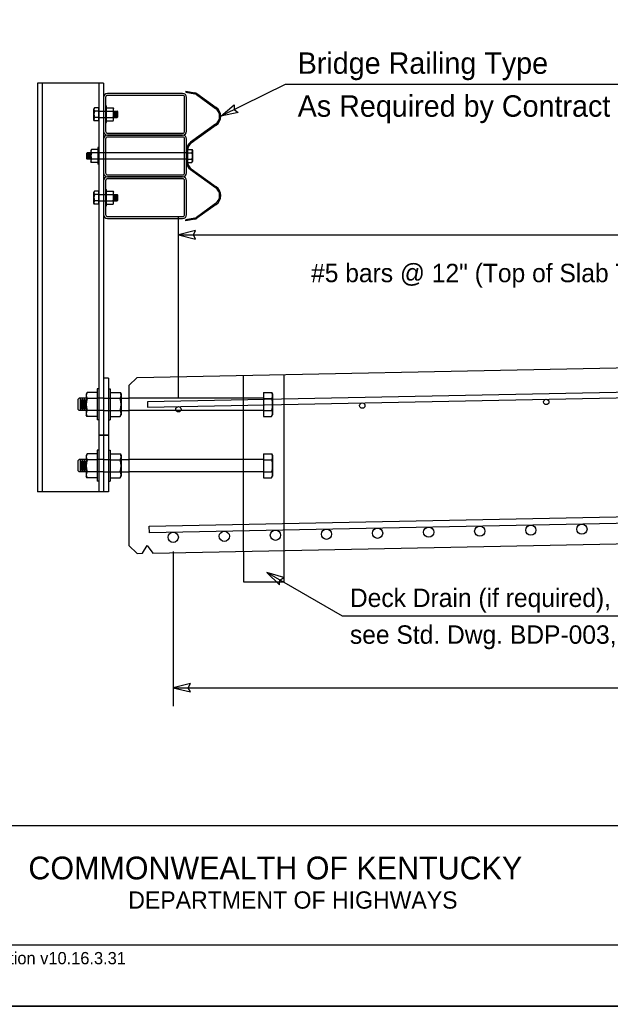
# Model space of a CAD drawing. Extents: x 0 to 36, y 0 to 22.
# Drawn here: x 3.51 to 8.33, y 0 to 8.05 of the extents above; entities that cross this region are included whole.
import ezdxf

# ---------------------------------------------------------------- set-up
doc = ezdxf.new("R2010")
doc.units = 0
for name, color, linetype in [('01-Slab', 7, 'Continuous'), ('03-Dimensions', 7, 'Continuous'), ('04-Hidden', 7, 'Continuous'), ('40-Pattern Areas', 7, 'Continuous'), ('41-Bearing Pads', 7, 'Continuous'), ('Level 2', 7, 'Continuous'), ('S_PL_Dimens_PR', 7, 'Continuous'), ('S_PL_Hidden_PR', 7, 'Continuous'), ('S_PL_Rebars_PR', 7, 'Continuous'), ('S_PL_SlabLn_PR', 7, 'Continuous'), ('SB_PL_BORDER', 7, 'Continuous'), ('SB_PL_CUTLINE2_PR', 7, 'Continuous'), ('SB_PL_CUTLINE_PR', 7, 'Continuous'), ('SB_PL_SBL4_PR', 7, 'Continuous'), ('SB_PL_SBTXT0_PT', 7, 'Continuous')]:
    doc.layers.add(name, color=color, linetype=linetype)

msp = doc.modelspace()

# ---------------------------------------------------------------- linework, layer by layer
at = {"layer": '01-Slab'}
for p, q in [((4.512, 3.6954), (4.5495, 3.7599)), ((4.5495, 3.7599), (4.5958, 3.6971))]:
    msp.add_line(p, q, dxfattribs=at)
at = {"layer": '03-Dimensions'}
for p, q in [((5.6728, 7.5186), (5.1485, 7.2595)), ((10.5868, 7.5186), (5.6728, 7.5186)), ((4.8034, 4.9661), (4.8034, 6.4436)), ((4.8034, 6.2936), (13.8016, 6.2936)), ((4.7614, 3.7086), (4.7614, 3.0033)), ((4.7614, 3.7086), (4.7614, 2.4488)), ((6.1412, 3.182), (5.5254, 3.5379)), ((9.4114, 3.182), (6.1412, 3.182)), ((4.7614, 2.5988), (14.3429, 2.5988))]:
    msp.add_line(p, q, dxfattribs=at)
at = {"layer": '04-Hidden'}
for p, q in [((4.2092, 6.9628), (4.1474, 6.9628)), ((4.8785, 6.9628), (4.8539, 6.9628)), ((4.2092, 6.9095), (4.1474, 6.9095)), ((4.8785, 6.9095), (4.8539, 6.9095))]:
    msp.add_line(p, q, dxfattribs=at)
at = {"layer": '40-Pattern Areas'}
for p, q in [((3.6919, 7.5295), (3.6919, 4.1961)), ((4.1545, 7.5295), (4.1545, 4.1961)), ((4.8648, 7.4647), (4.8632, 7.4561)), ((4.8632, 7.4561), (4.9361, 7.4433)), ((4.8648, 7.4647), (4.9377, 7.4519)), ((4.9498, 7.4375), (5.1067, 7.3244)), ((4.9549, 7.4446), (5.1118, 7.3315)), ((4.1191, 7.3283), (4.115, 7.3213)), ((4.1545, 7.3283), (4.1191, 7.3283)), ((4.1545, 7.224), (4.1545, 7.3283)), ((4.2113, 7.2084), (4.2113, 7.3439)), ((4.2113, 7.3439), (4.2184, 7.3439)), ((4.2184, 7.2084), (4.2184, 7.3439)), ((4.2184, 7.3283), (4.271, 7.3283)), ((4.271, 7.3283), (4.2752, 7.3213)), ((4.115, 7.231), (4.115, 7.3213)), ((4.1545, 7.3022), (4.1189, 7.3022)), ((4.1545, 7.2501), (4.1189, 7.2501)), ((4.1545, 7.3028), (4.2184, 7.3028)), ((4.1545, 7.2495), (4.2184, 7.2495)), ((4.2184, 7.3022), (4.2714, 7.3022)), ((4.2184, 7.2501), (4.2714, 7.2501)), ((4.2752, 7.231), (4.2752, 7.3213)), ((4.2752, 7.3028), (4.3054, 7.3028)), ((4.2752, 7.2495), (4.3054, 7.2495)), ((4.2796, 7.2548), (4.2796, 7.2975)), ((4.2841, 7.2495), (4.2841, 7.3028)), ((4.2885, 7.2548), (4.2885, 7.2975)), ((4.2929, 7.2495), (4.2929, 7.3028)), ((4.2974, 7.2548), (4.2974, 7.2975)), ((4.3019, 7.2495), (4.3019, 7.3028)), ((4.3108, 7.2975), (4.3054, 7.3028)), ((4.3108, 7.2548), (4.3054, 7.2495)), ((4.3108, 7.2548), (4.3108, 7.2975)), ((4.1191, 7.224), (4.115, 7.231)), ((4.1545, 7.224), (4.1191, 7.224)), ((4.2113, 7.2084), (4.2184, 7.2084)), ((4.2184, 7.224), (4.271, 7.224)), ((4.271, 7.224), (4.2752, 7.231)), ((5.1067, 7.1946), (4.903, 7.0477)), ((5.1118, 7.1876), (4.9081, 7.0407)), ((4.1474, 7.0039), (4.1474, 6.8684)), ((4.1545, 7.0039), (4.1474, 7.0039)), ((4.1545, 7.0039), (4.1545, 6.8684)), ((4.055, 6.9575), (4.0604, 6.9628)), ((4.055, 6.9575), (4.055, 6.9148)), ((4.0906, 6.9628), (4.0604, 6.9628)), ((4.0639, 6.9628), (4.0639, 6.9095)), ((4.0684, 6.9575), (4.0684, 6.9148)), ((4.0729, 6.9628), (4.0729, 6.9095)), ((4.0773, 6.9575), (4.0773, 6.9148)), ((4.0817, 6.9628), (4.0817, 6.9095)), ((4.0862, 6.9575), (4.0862, 6.9148)), ((4.0948, 6.9883), (4.0906, 6.9813)), ((4.0906, 6.9813), (4.0906, 6.891)), ((4.1474, 6.9622), (4.0944, 6.9622)), ((4.1474, 6.9883), (4.0948, 6.9883)), ((4.8699, 6.9828), (4.8699, 6.8895)), ((4.8785, 6.9883), (4.8785, 6.884)), ((4.8785, 6.9883), (4.9139, 6.9883)), ((4.8785, 6.9828), (4.8785, 6.8895)), ((4.8785, 6.9622), (4.9142, 6.9622)), ((4.9139, 6.9883), (4.918, 6.9813)), ((4.918, 6.9813), (4.918, 6.891)), ((4.055, 6.9148), (4.0604, 6.9095)), ((4.0906, 6.9095), (4.0604, 6.9095)), ((4.0948, 6.884), (4.0906, 6.891)), ((4.1474, 6.9101), (4.0944, 6.9101)), ((4.1474, 6.884), (4.0948, 6.884)), ((4.1545, 6.8684), (4.1474, 6.8684)), ((4.8785, 6.9101), (4.9142, 6.9101)), ((4.8785, 6.884), (4.9139, 6.884)), ((4.9139, 6.884), (4.918, 6.891)), ((4.903, 6.8246), (5.1067, 6.6777)), ((4.9081, 6.8316), (5.1118, 6.6848)), ((4.1191, 6.6483), (4.115, 6.6413)), ((4.115, 6.551), (4.115, 6.6413)), ((4.1545, 6.6222), (4.1189, 6.6222)), ((4.1545, 6.6483), (4.1191, 6.6483)), ((4.1545, 6.544), (4.1545, 6.6483)), ((4.1545, 6.6228), (4.2184, 6.6228)), ((4.2113, 6.5284), (4.2113, 6.6639)), ((4.2113, 6.6639), (4.2184, 6.6639)), ((4.2184, 6.5284), (4.2184, 6.6639)), ((4.2184, 6.6483), (4.271, 6.6483)), ((4.2184, 6.6222), (4.2714, 6.6222)), ((4.271, 6.6483), (4.2752, 6.6413)), ((4.2752, 6.551), (4.2752, 6.6413)), ((4.2752, 6.6228), (4.3054, 6.6228)), ((4.2796, 6.5748), (4.2796, 6.6175)), ((4.2841, 6.5695), (4.2841, 6.6228)), ((4.2885, 6.5748), (4.2885, 6.6175)), ((4.2929, 6.5695), (4.2929, 6.6228)), ((4.2974, 6.5748), (4.2974, 6.6175)), ((4.3019, 6.5695), (4.3019, 6.6228)), ((4.3108, 6.6175), (4.3054, 6.6228)), ((4.3108, 6.5748), (4.3108, 6.6175)), ((4.1191, 6.544), (4.115, 6.551)), ((4.1545, 6.5701), (4.1189, 6.5701)), ((4.1545, 6.544), (4.1191, 6.544)), ((4.1545, 6.5695), (4.2184, 6.5695)), ((4.2113, 6.5284), (4.2184, 6.5284)), ((4.2184, 6.5701), (4.2714, 6.5701)), ((4.2184, 6.544), (4.271, 6.544)), ((4.271, 6.544), (4.2752, 6.551)), ((4.2752, 6.5695), (4.3054, 6.5695)), ((4.3108, 6.5748), (4.3054, 6.5695)), ((5.1067, 6.5479), (4.9498, 6.4348)), ((5.1118, 6.5409), (4.9549, 6.4278)), ((4.9361, 6.429), (4.8632, 6.4161)), ((4.8648, 6.4076), (4.8632, 6.4161)), ((4.9377, 6.4205), (4.8648, 6.4076)), ((4.059, 5.0072), (4.0513, 4.9941)), ((4.0513, 4.9941), (4.0513, 4.8248)), ((4.1412, 5.0072), (4.059, 5.0072)), ((4.1412, 5.0365), (4.1412, 4.7825)), ((4.1545, 5.0365), (4.1412, 5.0365)), ((4.1545, 5.0365), (4.1545, 4.7825)), ((4.2332, 5.0365), (4.2332, 4.7825)), ((4.2332, 5.0365), (4.2465, 5.0365)), ((4.2465, 5.0365), (4.2465, 4.7825)), ((4.2465, 5.0072), (4.3287, 5.0072)), ((4.3287, 5.0072), (4.3364, 4.9941)), ((4.3364, 4.9941), (4.3364, 4.8248)), ((3.9846, 4.9495), (3.9946, 4.9595)), ((3.9846, 4.9495), (3.9846, 4.8695)), ((4.0513, 4.9595), (3.9946, 4.9595)), ((4.0013, 4.9595), (4.0013, 4.8595)), ((4.0096, 4.9495), (4.0096, 4.8695)), ((4.0179, 4.9595), (4.0179, 4.8595)), ((4.0263, 4.9495), (4.0263, 4.8695)), ((4.0346, 4.9595), (4.0346, 4.8595)), ((4.0429, 4.9495), (4.0429, 4.8695)), ((4.1412, 4.9584), (4.0585, 4.9584)), ((4.2465, 4.9595), (4.3292, 4.9595)), ((4.3364, 4.9595), (4.3999, 4.9595)), ((3.9846, 4.8695), (3.9946, 4.8595)), ((4.0513, 4.8595), (3.9946, 4.8595)), ((4.1412, 4.8606), (4.0585, 4.8606)), ((4.2465, 4.8606), (4.3292, 4.8606)), ((4.3364, 4.8595), (4.3999, 4.8595)), ((4.059, 4.8117), (4.0513, 4.8248)), ((4.1412, 4.8117), (4.059, 4.8117)), ((4.1545, 4.7825), (4.1412, 4.7825)), ((4.2332, 4.7825), (4.2465, 4.7825)), ((4.2465, 4.8117), (4.3287, 4.8117)), ((4.3287, 4.8117), (4.3364, 4.8248)), ((4.2332, 4.6595), (4.1545, 4.6595)), ((4.1545, 4.6595), (4.2332, 4.6595)), ((4.059, 4.5072), (4.0513, 4.4941)), ((4.1412, 4.5072), (4.059, 4.5072)), ((4.1412, 4.5365), (4.1412, 4.2825)), ((4.1545, 4.5365), (4.1412, 4.5365)), ((4.1545, 4.5365), (4.1545, 4.2825)), ((4.2332, 4.5365), (4.2332, 4.2825)), ((4.2332, 4.5365), (4.2465, 4.5365)), ((4.2465, 4.5365), (4.2465, 4.2825)), ((4.2465, 4.5072), (4.3287, 4.5072)), ((4.3287, 4.5072), (4.3364, 4.4941)), ((3.9846, 4.4495), (3.9946, 4.4595)), ((3.9846, 4.4495), (3.9846, 4.3695)), ((4.0513, 4.4595), (3.9946, 4.4595)), ((4.0013, 4.4595), (4.0013, 4.3595)), ((4.0096, 4.4495), (4.0096, 4.3695)), ((4.0179, 4.4595), (4.0179, 4.3595)), ((4.0263, 4.4495), (4.0263, 4.3695)), ((4.0346, 4.4595), (4.0346, 4.3595)), ((4.0429, 4.4495), (4.0429, 4.3695)), ((4.0513, 4.4941), (4.0513, 4.3248)), ((4.1412, 4.4584), (4.0585, 4.4584)), ((4.2465, 4.4584), (4.3292, 4.4584)), ((4.3364, 4.4941), (4.3364, 4.3248)), ((4.3364, 4.4595), (4.3999, 4.4595)), ((3.9846, 4.3695), (3.9946, 4.3595)), ((4.0513, 4.3595), (3.9946, 4.3595)), ((4.1412, 4.3606), (4.0585, 4.3606)), ((4.2465, 4.3606), (4.3292, 4.3606)), ((4.3364, 4.3595), (4.3999, 4.3595)), ((4.059, 4.3117), (4.0513, 4.3248)), ((4.1412, 4.3117), (4.059, 4.3117)), ((4.1545, 4.2825), (4.1412, 4.2825)), ((4.2332, 4.2825), (4.2465, 4.2825)), ((4.2465, 4.3117), (4.3287, 4.3117)), ((4.3287, 4.3117), (4.3364, 4.3248))]:
    msp.add_line(p, q, dxfattribs=at)
for centre, radius, start, end in [((4.9303, 7.4105), 0.0333, 54.17588, 79.93001), ((4.9303, 7.4105), 0.042, 54.17588, 79.93001), ((4.1375, 7.3153), 0.0225, 144.69637, 214.90036), ((4.2527, 7.3153), 0.0225, 325.09964, 35.30363), ((5.0599, 7.2595), 0.08, 305.81367, 54.18633), ((5.0599, 7.2595), 0.0887, 305.81367, 54.18633), ((4.2053, 7.2761), 0.0903, 163.20069, 196.79931), ((4.1375, 7.237), 0.0225, 145.09964, 215.30363), ((4.2527, 7.237), 0.0225, 324.69637, 34.90036), ((4.1849, 7.2761), 0.0903, 343.20069, 16.79931), ((4.9499, 6.9828), 0.08, 125.8083, 180.01211), ((4.9499, 6.9828), 0.0713, 125.8083, 180.01211), ((4.1131, 6.9753), 0.0225, 144.69637, 214.90036), ((4.1809, 6.9361), 0.0903, 163.20069, 196.79931), ((4.8955, 6.9753), 0.0225, 325.09964, 35.30363), ((4.8278, 6.9361), 0.0903, 343.20069, 16.79931), ((4.1131, 6.897), 0.0225, 145.09964, 215.30363), ((4.9499, 6.8895), 0.08, 179.98789, 234.1917), ((4.9499, 6.8895), 0.0713, 179.98789, 234.1917), ((4.8955, 6.897), 0.0225, 324.69637, 34.90036), ((5.0599, 6.6128), 0.0887, 305.81367, 54.18633), ((4.1375, 6.6353), 0.0225, 144.69637, 214.90036), ((4.2053, 6.5961), 0.0903, 163.20069, 196.79931), ((4.2527, 6.6353), 0.0225, 325.09964, 35.30363), ((4.1849, 6.5961), 0.0903, 343.20069, 16.79931), ((5.0599, 6.6128), 0.08, 305.81367, 54.18633), ((4.1375, 6.557), 0.0225, 145.09964, 215.30363), ((4.2527, 6.557), 0.0225, 324.69637, 34.90036), ((4.9303, 6.4618), 0.0333, 279.97531, 305.80293), ((4.9303, 6.4618), 0.042, 279.97531, 305.80293), ((4.0935, 4.9828), 0.0423, 144.69637, 214.90036), ((4.2942, 4.9828), 0.0423, 325.09964, 35.30363), ((4.2205, 4.9095), 0.1692, 163.20069, 196.79931), ((4.1672, 4.9095), 0.1692, 343.20069, 16.79931), ((4.0935, 4.8361), 0.0423, 145.09964, 215.30363), ((4.2942, 4.8361), 0.0423, 324.69637, 34.90036), ((4.0935, 4.4828), 0.0423, 144.69637, 214.90036), ((4.2942, 4.4828), 0.0423, 325.09964, 35.30363), ((4.2205, 4.4095), 0.1692, 163.20069, 196.79931), ((4.1672, 4.4095), 0.1692, 343.20069, 16.79931), ((4.0935, 4.3361), 0.0423, 145.09964, 215.30363), ((4.2942, 4.3361), 0.0423, 324.69637, 34.90036)]:
    msp.add_arc(centre, radius, start, end, dxfattribs=at)
at = {"layer": '41-Bearing Pads'}
for p, q in [((4.1932, 7.5295), (3.6532, 7.5295)), ((3.6532, 7.5295), (3.6532, 4.1961)), ((4.1932, 7.5295), (4.1932, 5.1428)), ((4.1932, 7.4141), (4.1932, 7.1381)), ((4.2092, 7.4141), (4.2092, 7.1381)), ((4.8379, 7.4461), (4.2252, 7.4461)), ((4.8379, 7.4301), (4.2252, 7.4301)), ((4.8539, 7.1381), (4.8539, 7.4141)), ((4.8699, 7.1381), (4.8699, 7.4141)), ((4.2252, 7.1221), (4.8379, 7.1221)), ((4.2252, 7.1061), (4.8379, 7.1061)), ((4.8379, 7.1061), (4.2252, 7.1061)), ((4.8379, 7.0901), (4.2252, 7.0901)), ((4.1932, 7.0741), (4.1932, 6.7981)), ((4.2092, 7.0741), (4.2092, 7.0222)), ((4.2092, 7.0222), (4.2092, 6.8541)), ((4.8539, 7.0222), (4.8539, 7.0741)), ((4.8539, 6.8541), (4.8539, 7.0222)), ((4.8699, 6.7981), (4.8699, 7.0741)), ((4.2092, 6.8541), (4.2092, 6.7981)), ((4.8539, 6.7981), (4.8539, 6.8541)), ((4.2252, 6.7821), (4.8379, 6.7821)), ((4.2252, 6.7661), (4.8379, 6.7661)), ((4.8379, 6.7661), (4.2252, 6.7661)), ((4.1932, 6.7341), (4.1932, 6.4581)), ((4.2092, 6.7341), (4.2092, 6.4581)), ((4.8379, 6.7501), (4.2252, 6.7501)), ((4.8539, 6.4581), (4.8539, 6.7341)), ((4.8699, 6.4581), (4.8699, 6.7341)), ((4.2252, 6.4421), (4.8379, 6.4421)), ((4.2252, 6.4261), (4.8379, 6.4261)), ((4.1932, 5.1428), (4.1932, 4.1961)), ((4.2332, 5.1228), (4.1932, 5.1228)), ((4.2332, 5.1228), (4.2332, 4.1961)), ((4.2332, 4.1961), (3.6532, 4.1961)), ((5.3332, 3.7118), (5.3332, 3.4618)), ((5.6665, 3.4618), (5.6665, 3.7185)), ((5.3332, 3.4618), (5.6665, 3.4618))]:
    msp.add_line(p, q, dxfattribs=at)
for centre, radius, start, end in [((4.2252, 7.4141), 0.032, 90, 180), ((4.2252, 7.4141), 0.016, 90, 180), ((4.8379, 7.4141), 0.032, 0, 90), ((4.8379, 7.4141), 0.016, 0, 90), ((4.2252, 7.1381), 0.032, 180, 270), ((4.2252, 7.0741), 0.032, 90, 180), ((4.2252, 7.1381), 0.016, 180, 270), ((4.2252, 7.0741), 0.016, 90, 180), ((4.8379, 7.1381), 0.032, 270, 0), ((4.8379, 7.1381), 0.016, 270, 0), ((4.8379, 7.0741), 0.032, 0, 90), ((4.8379, 7.0741), 0.016, 0, 90), ((4.2252, 6.7981), 0.032, 180, 270), ((4.2252, 6.7341), 0.032, 90, 180), ((4.2252, 6.7981), 0.016, 180, 270), ((4.8379, 6.7981), 0.032, 270, 0), ((4.8379, 6.7981), 0.016, 270, 0), ((4.8379, 6.7341), 0.032, 0, 90), ((4.2252, 6.7341), 0.016, 90, 180), ((4.8379, 6.7341), 0.016, 0, 90), ((4.2252, 6.4581), 0.032, 180, 270), ((4.2252, 6.4581), 0.016, 180, 270), ((4.8379, 6.4581), 0.032, 270, 0), ((4.8379, 6.4581), 0.016, 270, 0)]:
    msp.add_arc(centre, radius, start, end, dxfattribs=at)
at = {"layer": 'Level 2'}
msp.add_lwpolyline([(2.5, 1.475), (35.5002, 1.475), (35.5002, 21.5001), (2.5, 21.5001)], close=True, dxfattribs=at)
at = {"layer": 'S_PL_Dimens_PR'}
for points in [[(5.1485, 7.2595), (5.2585, 7.3529), (5.2583, 7.3138), (5.2895, 7.2901)], [(4.8034, 6.2936), (4.9434, 6.2586), (4.9259, 6.2936), (4.9434, 6.3286)], [(5.5254, 3.5379), (5.6291, 3.4376), (5.6314, 3.4766), (5.6641, 3.4982)], [(4.7614, 2.5988), (4.9014, 2.5638), (4.8839, 2.5988), (4.9014, 2.6338)]]:
    msp.add_lwpolyline(points, close=True, dxfattribs=at)
at = {"layer": 'S_PL_Hidden_PR'}
for p, q in [((4.8539, 6.9628), (4.2092, 6.9628)), ((4.8539, 6.9095), (4.2092, 6.9095)), ((5.6665, 3.7185), (5.6665, 5.1518)), ((5.3332, 3.7118), (5.3332, 5.1451)), ((5.4975, 5.0072), (5.4975, 4.8117)), ((5.4975, 5.0072), (5.5639, 5.0072)), ((5.5639, 5.0072), (5.5716, 4.9941)), ((5.5716, 4.9941), (5.5716, 4.8248)), ((4.1932, 4.9595), (4.1412, 4.9595)), ((4.1945, 4.9595), (4.2465, 4.9595)), ((5.4975, 4.9595), (4.3999, 4.9595)), ((5.4975, 4.9584), (5.5644, 4.9584)), ((4.1932, 4.8595), (4.1412, 4.8595)), ((4.1945, 4.8595), (4.2465, 4.8595)), ((5.4975, 4.8595), (4.3999, 4.8595)), ((5.4975, 4.8606), (5.5644, 4.8606)), ((5.4975, 4.8117), (5.5639, 4.8117)), ((5.5639, 4.8117), (5.5716, 4.8248)), ((5.4975, 4.5072), (5.4975, 4.3117)), ((5.4975, 4.5072), (5.5639, 4.5072)), ((5.5639, 4.5072), (5.5716, 4.4941)), ((4.1932, 4.4595), (4.1412, 4.4595)), ((4.1945, 4.4595), (4.2465, 4.4595)), ((5.4975, 4.4595), (4.3999, 4.4595)), ((5.4975, 4.4584), (5.5644, 4.4584)), ((5.5716, 4.4941), (5.5716, 4.3248)), ((4.1932, 4.3595), (4.1412, 4.3595)), ((4.1945, 4.3595), (4.2465, 4.3595)), ((5.4975, 4.3595), (4.3999, 4.3595)), ((5.4975, 4.3606), (5.5644, 4.3606)), ((5.4975, 4.3117), (5.5639, 4.3117)), ((5.5639, 4.3117), (5.5716, 4.3248))]:
    msp.add_line(p, q, dxfattribs=at)
for centre, radius, start, end in [((5.5294, 4.9828), 0.0423, 325.09964, 35.30363), ((5.4024, 4.9095), 0.1692, 343.20069, 16.79931), ((5.5294, 4.8361), 0.0423, 324.69637, 34.90036), ((5.5294, 4.4828), 0.0423, 325.09964, 35.30363), ((5.4024, 4.4095), 0.1692, 343.20069, 16.79931), ((5.5294, 4.3361), 0.0423, 324.69637, 34.90036)]:
    msp.add_arc(centre, radius, start, end, dxfattribs=at)
at = {"layer": 'S_PL_Rebars_PR'}
for p, q in [((14.5512, 5.1294), (4.5511, 4.9293)), ((4.5519, 4.886), (14.552, 5.0861)), ((4.5511, 4.9293), (4.5519, 4.886)), ((4.5655, 3.9163), (14.5502, 4.1161)), ((14.5512, 4.0628), (4.5665, 3.8631)), ((4.5665, 3.8631), (4.5655, 3.9163))]:
    msp.add_line(p, q, dxfattribs=at)
for centre, radius in [((6.3031, 4.8994), 0.0217), ((7.8029, 4.9294), 0.0217), ((4.8034, 4.8694), 0.0217), ((4.7614, 3.8253), 0.0417), ((5.178, 3.8336), 0.0417), ((5.5946, 3.842), 0.0417), ((6.0112, 3.8503), 0.0417), ((6.4278, 3.8586), 0.0417), ((6.8444, 3.867), 0.0417), ((7.2609, 3.8753), 0.0417), ((7.6775, 3.8836), 0.0417), ((8.0941, 3.892), 0.0417)]:
    msp.add_circle(centre, radius, dxfattribs=at)
at = {"layer": 'S_PL_SlabLn_PR'}
for p, q in [((4.4665, 5.1292), (14.5512, 5.3295)), ((4.3999, 5.0626), (4.4665, 5.1292)), ((4.3999, 5.0626), (4.3999, 3.7598)), ((4.5958, 3.6971), (14.5512, 3.8961)), ((4.4665, 3.6945), (4.3999, 3.7598)), ((4.4665, 3.6945), (4.512, 3.6954))]:
    msp.add_line(p, q, dxfattribs=at)
at = {"layer": 'SB_PL_BORDER'}
msp.add_lwpolyline([(35.5002, 21.5001), (2.5, 21.5001), (2.5, 1.475), (0, 0), (0, 22), (36, 22), (36, 0), (0, 0), (2.5, 1.475), (35.5002, 1.475)], close=True, dxfattribs=at)
at = {"layer": 'SB_PL_CUTLINE2_PR'}
msp.add_lwpolyline([(36, 0), (36, 22), (2, 22), (2, 0)], close=True, dxfattribs=at)
at = {"layer": 'SB_PL_CUTLINE_PR'}
for points in [[(0, 22), (36, 22), (36, 0), (0, 0)], [(0.0001, 22), (36, 22), (36, 0.0001), (0.0001, 0.0001)]]:
    msp.add_lwpolyline(points, close=True, dxfattribs=at)
at = {"layer": 'SB_PL_SBL4_PR'}
msp.add_line((2.5, 1.475), (35.5002, 1.475), dxfattribs=at)
msp.add_lwpolyline([(2.5, 0.5), (35.5002, 0.5), (35.5002, 21.5001), (2.5, 21.5001)], close=True, dxfattribs=at)

# ---------------------------------------------------------------- texts
at = {"layer": '03-Dimensions'}
for s, height, p in [('Bridge Railing Type', 0.175, (5.7761, 7.6061)), ('As Required by Contract Documents', 0.175, (5.7761, 7.2561)), ('#5 bars @ 12" (Top of Slab Transverse)', 0.15, (5.8852, 5.9065)), ('Deck Drain (if required), ', 0.15, (6.2021, 3.257)), ('see Std. Dwg. BDP-003, C.E.', 0.15, (6.2021, 2.957))]:
    msp.add_text(s, height=height, dxfattribs=at).set_placement(p)
at = {"layer": 'SB_PL_SBTXT0_PT'}
for s, height, p in [('COMMONWEALTH OF KENTUCKY', 0.185627, (3.5802, 1.0351)), ('DEPARTMENT OF HIGHWAYS', 0.140626, (4.3945, 0.7964)), ('MicroStation v10.16.3.31', 0.100001, (2.896, 0.3426))]:
    msp.add_text(s, height=height, dxfattribs=at).set_placement(p)

doc.saveas('drawing.dxf')
